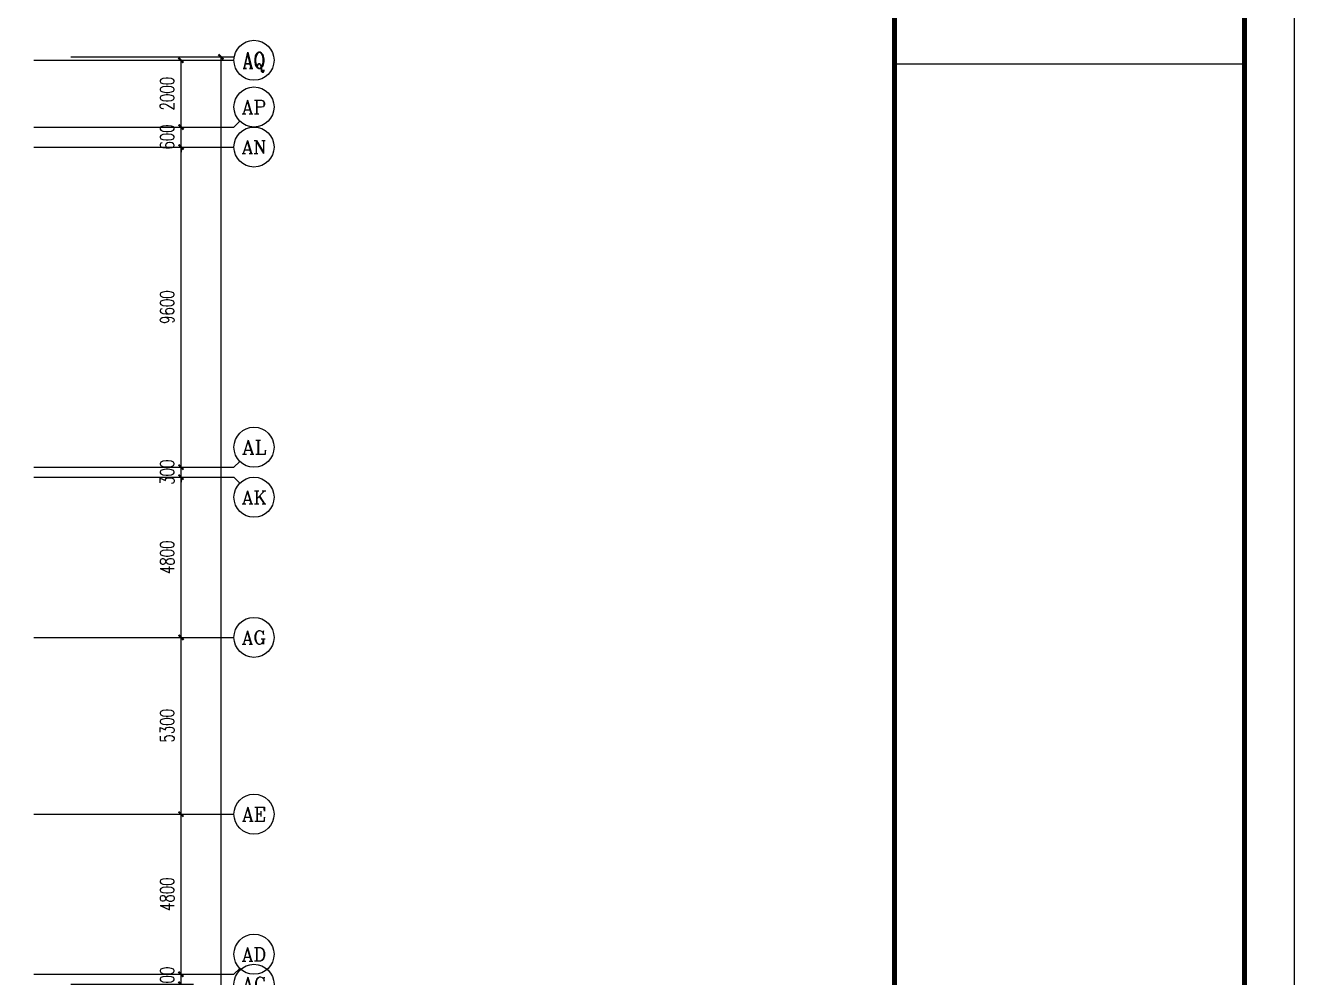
# Model space of a CAD drawing. Extents: x 0 to 302064749, y -59725395 to 1524223.
# Drawn here: x 219308713 to 223114450, y -3058307 to -203658 of the extents above; entities that cross this region are included whole.
import ezdxf
from ezdxf.enums import TextEntityAlignment as Align

# ---------------------------------------------------------------- set-up
doc = ezdxf.new("R2010")
doc.units = 0
doc.header["$LTSCALE"] = 1000
for name, color, linetype in [('0-底图', 7, 'Continuous'), ('AXIS', 3, 'Continuous'), ('AXIS_TEXT', 7, 'Continuous'), ('BTTK', 7, 'Continuous'), ('PUB_TITLE', 4, 'Continuous')]:
    doc.layers.add(name, color=color, linetype=linetype)
doc.styles.add('_TCH_AXIS', font='COMPLEX', dxfattribs={"bigfont": 'GBCBIG'})
doc.styles.add('A_DIM_T3', font='simplex.shx', dxfattribs={"width": 0.7, "bigfont": 'gbcbig.shx'})
doc.styles.add('COMPLEX', font='COMPLEX')
doc.styles.add('HZ(TK)', font='geniso.shx', dxfattribs={"width": 0.9, "bigfont": 'hztxt.shx'})
doc.dimstyles.new('_TCH_ARCH&&150', dxfattribs={"dimtxt": 420, "dimasz": 150, "dimexe": 375, "dimexo": 450, "dimgap": 202.5, "dimtad": 1, "dimdec": 0, "dimzin": 0, "dimdsep": 46, "dimtxsty": 'A_DIM_T3', "dimblk": 'ARCHTICK', "dimcen": 0.09, "dimclrt": 7, "dimazin": 2, "dimtfac": 1, "dimtdec": 0, "dimtix": 1, "dimtmove": 2, "dimatfit": 3, "dimfxl": 150, "dimtolj": 1, "dimtzin": 0, "dimarcsym": 0})

# ---------------------------------------------------------------- blocks, each defined once
blk = doc.blocks.new('vhtemplate_2020年新竖式图框_A0')
at = {"layer": 'BTTK'}
blk.add_line((1109, 726), (1179, 726), dxfattribs=at)
at = {"layer": 'PUB_TITLE', "color": 7}
blk.add_lwpolyline([(0, 0), (1189, 0), (1189, 841), (0, 841)], close=True, dxfattribs=at)
at = {"layer": 'PUB_TITLE', "const_width": 1}
blk.add_lwpolyline([(25, 10), (1179, 10), (1179, 831), (25, 831)], close=True, dxfattribs=at)
blk.add_lwpolyline([(1109, 10), (1109, 831)], dxfattribs=at)
at = {"layer": 'BTTK', "color": 4, "style": 'HZ(TK)', "width": 0.9}
for tag, p in [('合作单位', (1144, 743.5)), ('建设单位', (1144, 209.5)), ('工程名称', (1144, 176.5)), ('子项名称', (1154, 160)), ('图纸名称', (1144, 141))]:
    blk.add_attdef(tag, text='', height=3.5, dxfattribs=at).set_placement(p, align=Align.MIDDLE_CENTER)
for tag, p in [('注册证书号', (1156.5, 309.01)), ('注册印章号', (1156.5, 301.01)), ('设计号', (1154, 193)), ('图别', (1137.75, 34)), ('图号', (1170.25, 34)), ('版本号', (1137.75, 26)), ('日期', (1170.25, 26))]:
    blk.add_attdef(tag, text='', height=3.5, dxfattribs=at).set_placement(p, align=Align.MIDDLE)
blk = doc.blocks.new('_ArchTick')
at = {"color": 0, "linetype": 'ByBlock', "const_width": 0.4}
blk.add_lwpolyline([(-0.5, -0.5), (0.5, 0.5)], dxfattribs=at)
blk = doc.blocks.new('*D1041')
at = {"layer": 'AXIS', "color": 0, "lineweight": -2, "transparency": 16777216}
for p, q in [((1179454, 750), (1179454, 900)), ((1176154, 750), (1179829, 750)), ((1176154, 450), (1179829, 450)), ((1179454, 450), (1179454, 750)), ((1179454, 450), (1179454, 300))]:
    blk.add_line(p, q, dxfattribs=at)
at = {"layer": 'Defpoints', "color": 0, "transparency": 16777216}
for p in [(1175704, 750), (1175704, 450), (1179454, 750)]:
    blk.add_point(p, dxfattribs=at)
at = {"layer": 'AXIS', "color": 0, "lineweight": -2, "transparency": 16777216, "xscale": 150, "yscale": 150, "zscale": 150}
for p, rotation in [((1179454, 750), 270), ((1179454, 450), 90)]:
    blk.add_blockref('_ArchTick', p, dxfattribs=dict(at, rotation=rotation))
at = {"layer": 'AXIS', "color": 7, "transparency": 16777216, "insert": (1179041, 600), "char_height": 420, "attachment_point": 5, "rotation": 90, "style": 'A_DIM_T3'}
blk.add_mtext('\\A1;300', dxfattribs=at)
blk = doc.blocks.new('*D1042')
at = {"layer": 'AXIS', "color": 0, "lineweight": -2, "transparency": 16777216}
for p, q in [((1176154, 5550), (1179829, 5550)), ((1179454, 750), (1179454, 5550)), ((1176154, 750), (1179829, 750))]:
    blk.add_line(p, q, dxfattribs=at)
at = {"layer": 'Defpoints', "color": 0, "transparency": 16777216}
for p in [(1175704, 5550), (1179454, 5550), (1175704, 750)]:
    blk.add_point(p, dxfattribs=at)
at = {"layer": 'AXIS', "color": 0, "lineweight": -2, "transparency": 16777216, "xscale": 150, "yscale": 150, "zscale": 150}
for p, rotation in [((1179454, 5550), 90), ((1179454, 750), 270)]:
    blk.add_blockref('_ArchTick', p, dxfattribs=dict(at, rotation=rotation))
at = {"layer": 'AXIS', "color": 7, "transparency": 16777216, "insert": (1179041, 3150), "char_height": 420, "attachment_point": 5, "rotation": 90, "style": 'A_DIM_T3'}
blk.add_mtext('\\A1;4800', dxfattribs=at)
blk = doc.blocks.new('*D1043')
at = {"layer": 'AXIS', "color": 0, "lineweight": -2, "transparency": 16777216}
for p, q in [((1176154, 10850), (1179829, 10850)), ((1179454, 5550), (1179454, 10850)), ((1176154, 5550), (1179829, 5550))]:
    blk.add_line(p, q, dxfattribs=at)
at = {"layer": 'Defpoints', "color": 0, "transparency": 16777216}
for p in [(1175704, 10850), (1179454, 10850), (1175704, 5550)]:
    blk.add_point(p, dxfattribs=at)
at = {"layer": 'AXIS', "color": 0, "lineweight": -2, "transparency": 16777216, "xscale": 150, "yscale": 150, "zscale": 150}
for p, rotation in [((1179454, 10850), 90), ((1179454, 5550), 270)]:
    blk.add_blockref('_ArchTick', p, dxfattribs=dict(at, rotation=rotation))
at = {"layer": 'AXIS', "color": 7, "transparency": 16777216, "insert": (1179041, 8200), "char_height": 420, "attachment_point": 5, "rotation": 90, "style": 'A_DIM_T3'}
blk.add_mtext('\\A1;5300', dxfattribs=at)
blk = doc.blocks.new('*D1044')
at = {"layer": 'AXIS', "color": 0, "lineweight": -2, "transparency": 16777216}
for p, q in [((1176154, 15650), (1179829, 15650)), ((1179454, 10850), (1179454, 15650)), ((1176154, 10850), (1179829, 10850))]:
    blk.add_line(p, q, dxfattribs=at)
at = {"layer": 'Defpoints', "color": 0, "transparency": 16777216}
for p in [(1175704, 15650), (1179454, 15650), (1175704, 10850)]:
    blk.add_point(p, dxfattribs=at)
at = {"layer": 'AXIS', "color": 0, "lineweight": -2, "transparency": 16777216, "xscale": 150, "yscale": 150, "zscale": 150}
for p, rotation in [((1179454, 15650), 90), ((1179454, 10850), 270)]:
    blk.add_blockref('_ArchTick', p, dxfattribs=dict(at, rotation=rotation))
at = {"layer": 'AXIS', "color": 7, "transparency": 16777216, "insert": (1179041, 13250), "char_height": 420, "attachment_point": 5, "rotation": 90, "style": 'A_DIM_T3'}
blk.add_mtext('\\A1;4800', dxfattribs=at)
blk = doc.blocks.new('*D1045')
at = {"layer": 'AXIS', "color": 0, "lineweight": -2, "transparency": 16777216}
for p, q in [((1179454, 15950), (1179454, 16100)), ((1176154, 15950), (1179829, 15950)), ((1176154, 15650), (1179829, 15650)), ((1179454, 15650), (1179454, 15950)), ((1179454, 15650), (1179454, 15500))]:
    blk.add_line(p, q, dxfattribs=at)
at = {"layer": 'Defpoints', "color": 0, "transparency": 16777216}
for p in [(1175704, 15950), (1175704, 15650), (1179454, 15950)]:
    blk.add_point(p, dxfattribs=at)
at = {"layer": 'AXIS', "color": 0, "lineweight": -2, "transparency": 16777216, "xscale": 150, "yscale": 150, "zscale": 150}
for p, rotation in [((1179454, 15950), 270), ((1179454, 15650), 90)]:
    blk.add_blockref('_ArchTick', p, dxfattribs=dict(at, rotation=rotation))
at = {"layer": 'AXIS', "color": 7, "transparency": 16777216, "insert": (1179041, 15800), "char_height": 420, "attachment_point": 5, "rotation": 90, "style": 'A_DIM_T3'}
blk.add_mtext('\\A1;300', dxfattribs=at)
blk = doc.blocks.new('*D1046')
at = {"layer": 'AXIS', "color": 0, "lineweight": -2, "transparency": 16777216}
for p, q in [((1176154, 25550), (1179829, 25550)), ((1179454, 15950), (1179454, 25550)), ((1176154, 15950), (1179829, 15950))]:
    blk.add_line(p, q, dxfattribs=at)
at = {"layer": 'Defpoints', "color": 0, "transparency": 16777216}
for p in [(1175704, 25550), (1179454, 25550), (1175704, 15950)]:
    blk.add_point(p, dxfattribs=at)
at = {"layer": 'AXIS', "color": 0, "lineweight": -2, "transparency": 16777216, "xscale": 150, "yscale": 150, "zscale": 150}
for p, rotation in [((1179454, 25550), 90), ((1179454, 15950), 270)]:
    blk.add_blockref('_ArchTick', p, dxfattribs=dict(at, rotation=rotation))
at = {"layer": 'AXIS', "color": 7, "transparency": 16777216, "insert": (1179041, 20750), "char_height": 420, "attachment_point": 5, "rotation": 90, "style": 'A_DIM_T3'}
blk.add_mtext('\\A1;9600', dxfattribs=at)
blk = doc.blocks.new('*D1047')
at = {"layer": 'AXIS', "color": 0, "lineweight": -2, "transparency": 16777216}
for p, q in [((1179454, 26150), (1179454, 26300)), ((1176154, 26150), (1179829, 26150)), ((1179454, 25550), (1179454, 26150)), ((1176154, 25550), (1179829, 25550)), ((1179454, 25550), (1179454, 25400))]:
    blk.add_line(p, q, dxfattribs=at)
at = {"layer": 'Defpoints', "color": 0, "transparency": 16777216}
for p in [(1175704, 26150), (1179454, 26150), (1175704, 25550)]:
    blk.add_point(p, dxfattribs=at)
at = {"layer": 'AXIS', "color": 0, "lineweight": -2, "transparency": 16777216, "xscale": 150, "yscale": 150, "zscale": 150}
for p, rotation in [((1179454, 26150), 270), ((1179454, 25550), 90)]:
    blk.add_blockref('_ArchTick', p, dxfattribs=dict(at, rotation=rotation))
at = {"layer": 'AXIS', "color": 7, "transparency": 16777216, "insert": (1179041, 25850), "char_height": 420, "attachment_point": 5, "rotation": 90, "style": 'A_DIM_T3'}
blk.add_mtext('\\A1;600', dxfattribs=at)
blk = doc.blocks.new('*D1048')
at = {"layer": 'AXIS', "color": 0, "lineweight": -2, "transparency": 16777216}
for p, q in [((1176154, 28150), (1179829, 28150)), ((1179454, 26150), (1179454, 28150)), ((1176154, 26150), (1179829, 26150))]:
    blk.add_line(p, q, dxfattribs=at)
at = {"layer": 'Defpoints', "color": 0, "transparency": 16777216}
for p in [(1175704, 28150), (1179454, 28150), (1175704, 26150)]:
    blk.add_point(p, dxfattribs=at)
at = {"layer": 'AXIS', "color": 0, "lineweight": -2, "transparency": 16777216, "xscale": 150, "yscale": 150, "zscale": 150}
for p, rotation in [((1179454, 28150), 90), ((1179454, 26150), 270)]:
    blk.add_blockref('_ArchTick', p, dxfattribs=dict(at, rotation=rotation))
at = {"layer": 'AXIS', "color": 7, "transparency": 16777216, "insert": (1179041, 27150), "char_height": 420, "attachment_point": 5, "rotation": 90, "style": 'A_DIM_T3'}
blk.add_mtext('\\A1;2000', dxfattribs=at)
blk = doc.blocks.new('*D1049')
at = {"layer": 'AXIS', "color": 0, "lineweight": -2, "transparency": 16777216}
for p, q in [((1176154, 28250), (1181029, 28250)), ((1180654, -62150), (1180654, 28250)), ((1176154, -62150), (1181029, -62150))]:
    blk.add_line(p, q, dxfattribs=at)
at = {"layer": 'Defpoints', "color": 0, "transparency": 16777216}
for p in [(1175704, 28250), (1180654, 28250), (1175704, -62150)]:
    blk.add_point(p, dxfattribs=at)
at = {"layer": 'AXIS', "color": 0, "lineweight": -2, "transparency": 16777216, "xscale": 150, "yscale": 150, "zscale": 150}
for p, rotation in [((1180654, 28250), 90), ((1180654, -62150), 270)]:
    blk.add_blockref('_ArchTick', p, dxfattribs=dict(at, rotation=rotation))
at = {"layer": 'AXIS', "color": 7, "transparency": 16777216, "insert": (1180241, -16950), "char_height": 420, "attachment_point": 5, "rotation": 90, "style": 'A_DIM_T3'}
blk.add_mtext('\\A1;90400', dxfattribs=at)
blk = doc.blocks.new('_AXISO')
blk.add_circle((0, 0), 0.5)
at = {"layer": 'AXIS_TEXT', "style": 'COMPLEX', "width": 1.041667}
blk.add_attdef('A', text='', height=0.56, dxfattribs=at).set_placement((-0.25, -0.28), (0.25, -0.28), align=Align.FIT)
blk = doc.blocks.new('gfhjghj')
at = {"layer": 'AXIS'}
for p, q in [((1175042.5, 28150.1), (1181042.5, 28150.1)), ((1181218.2, 26325.8), (1181042.5, 26150.1)), ((1175042.5, 26150.1), (1181042.5, 26150.1)), ((1175042.5, 25550.1), (1181042.5, 25550.1)), ((1181218.2, 16125.8), (1181042.5, 15950.1)), ((1175042.5, 15950.1), (1181042.5, 15950.1)), ((1175042.5, 15650.1), (1181042.5, 15650.1)), ((1181218.2, 15474.3), (1181042.5, 15650.1)), ((1175042.5, 10850.1), (1181042.5, 10850.1)), ((1175042.5, 5550.1), (1181042.5, 5550.1)), ((1181218.2, 925.8), (1181042.5, 750.1)), ((1175042.5, 750.1), (1181042.5, 750.1))]:
    blk.add_line(p, q, dxfattribs=at)
ref = blk.add_blockref('_AXISO', (1181642.5, 28150.1), dxfattribs=dict(at, xscale=1200, yscale=1200, zscale=1200))
ref.add_attrib('A', 'AQ', dxfattribs={"layer": 'AXIS_TEXT', "height": 482.95, "style": '_TCH_AXIS', "width": 0.807692}).set_placement((1181298.9, 27908.6), (1181986.1, 27908.6), align=Align.FIT)
ref = blk.add_blockref('_AXISO', (1181642.5, 26750.1), dxfattribs=dict(at, xscale=1200, yscale=1200, zscale=1200))
ref.add_attrib('A', 'AP', dxfattribs={"layer": 'AXIS_TEXT', "height": 406.3, "style": '_TCH_AXIS'}).set_placement((1181274.9, 26546.9), (1182010.1, 26546.9), align=Align.FIT)
ref = blk.add_blockref('_AXISO', (1181642.5, 25550.1), dxfattribs=dict(at, xscale=1200, yscale=1200, zscale=1200))
ref.add_attrib('A', 'AN', dxfattribs={"layer": 'AXIS_TEXT', "height": 390.46, "style": '_TCH_AXIS'}).set_placement((1181270.6, 25354.8), (1182014.4, 25354.8), align=Align.FIT)
ref = blk.add_blockref('_AXISO', (1181642.5, 16550.1), dxfattribs=dict(at, xscale=1200, yscale=1200, zscale=1200))
ref.add_attrib('A', 'AL', dxfattribs={"layer": 'AXIS_TEXT', "height": 423.25, "style": '_TCH_AXIS'}).set_placement((1181279.7, 16338.4), (1182005.3, 16338.4), align=Align.FIT)
ref = blk.add_blockref('_AXISO', (1181642.5, 15050.1), dxfattribs=dict(at, xscale=1200, yscale=1200, zscale=1200))
ref.add_attrib('A', 'AK', dxfattribs={"layer": 'AXIS_TEXT', "height": 390.46, "style": '_TCH_AXIS'}).set_placement((1181270.6, 14854.8), (1182014.4, 14854.8), align=Align.FIT)
ref = blk.add_blockref('_AXISO', (1181642.5, 10850.1), dxfattribs=dict(at, xscale=1200, yscale=1200, zscale=1200))
ref.add_attrib('A', 'AG', dxfattribs={"layer": 'AXIS_TEXT', "height": 398.24, "style": '_TCH_AXIS'}).set_placement((1181272.7, 10650.9), (1182012.3, 10650.9), align=Align.FIT)
ref = blk.add_blockref('_AXISO', (1181642.5, 5550.1), dxfattribs=dict(at, xscale=1200, yscale=1200, zscale=1200))
ref.add_attrib('A', 'AE', dxfattribs={"layer": 'AXIS_TEXT', "height": 414.63, "style": '_TCH_AXIS'}).set_placement((1181277.2, 5342.8), (1182007.8, 5342.8), align=Align.FIT)
ref = blk.add_blockref('_AXISO', (1181642.5, 1350.1), dxfattribs=dict(at, xscale=1200, yscale=1200, zscale=1200))
ref.add_attrib('A', 'AD', dxfattribs={"layer": 'AXIS_TEXT', "height": 406.3, "style": '_TCH_AXIS'}).set_placement((1181274.9, 1146.9), (1182010.1, 1146.9), align=Align.FIT)
ref = blk.add_blockref('_AXISO', (1181642.5, 450.1), dxfattribs=dict(at, xscale=1200, yscale=1200, zscale=1200))
ref.add_attrib('A', 'AC', dxfattribs={"layer": 'AXIS_TEXT', "height": 423.25, "style": '_TCH_AXIS'}).set_placement((1181279.7, 238.4), (1182005.3, 238.4), align=Align.FIT)
for p1, p2, distance, picture, middle in [((1175703.7, -62149.9), (1175703.7, 28250.1), -4950, '*D1049', (1180241.2, -16949.9)), ((1175703.7, 26150.1), (1175703.7, 28150.1), -3750, '*D1048', (1179041.2, 27150.1)), ((1175703.7, 25550.1), (1175703.7, 26150.1), -3750, '*D1047', (1179041.2, 25850.1)), ((1175703.7, 15950.1), (1175703.7, 25550.1), -3750, '*D1046', (1179041.2, 20750.1)), ((1175703.7, 15650.1), (1175703.7, 15950.1), -3750, '*D1045', (1179041.2, 15800.1)), ((1175703.7, 10850.1), (1175703.7, 15650.1), -3750, '*D1044', (1179041.2, 13250.1)), ((1175703.7, 5550.1), (1175703.7, 10850.1), -3750, '*D1043', (1179041.2, 8200.1)), ((1175703.7, 750.1), (1175703.7, 5550.1), -3750, '*D1042', (1179041.2, 3150.1)), ((1175703.7, 450.1), (1175703.7, 750.1), -3750, '*D1041', (1179041.2, 600.1))]:
    dim = blk.add_aligned_dim(p1=p1, p2=p2, distance=distance, dimstyle='_TCH_ARCH&&150', dxfattribs=at)
    dim.commit()
    dim.dimension.update_dxf_attribs({"geometry": picture, "text_midpoint": middle})
blk = doc.blocks.new('1#教学楼-电提建筑结构')
at = {"layer": '0-底图', "xscale": 150, "yscale": 150, "zscale": 150}
blk.add_blockref('vhtemplate_2020年新竖式图框_A0', (2031891.8, -111633), dxfattribs=at)
at = {"layer": '0-底图'}
blk.add_blockref('gfhjghj', (997396.8, -30782), dxfattribs=at)

msp = doc.modelspace()

# ---------------------------------------------------------------- block references
at = {"xscale": 100, "yscale": 100, "zscale": 100}
msp.add_blockref('1#教学楼-电提建筑结构', (2090275, -45113), dxfattribs=at)

doc.saveas('drawing.dxf')
